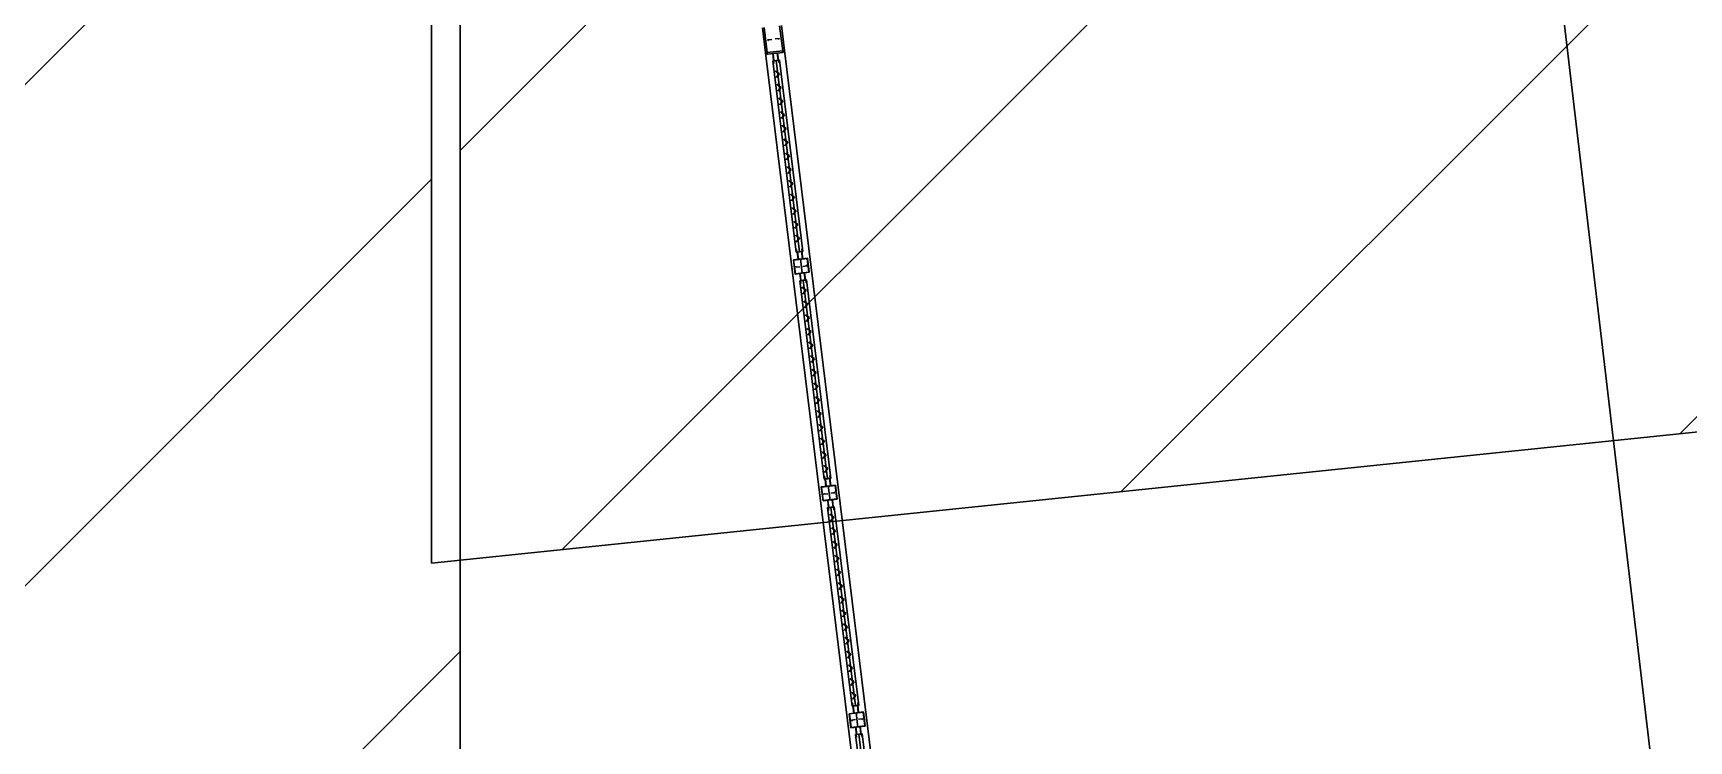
# Model space of a CAD drawing. Extents: x -15449 to 527173, y -170839 to 146543.
# Drawn here: x 15506.84 to 15512.69, y 7811.36 to 7813.86 of the extents above; entities that cross this region are included whole.
import ezdxf

# ---------------------------------------------------------------- set-up
doc = ezdxf.new("R2010")
doc.units = 0
doc.header["$LTSCALE"] = 8
doc.layers.get('0').update_dxf_attribs({"color": 1, "linetype": 'CONTINUOUS'})
doc.layers.add('A-RC WALL', color=7, linetype='CONTINUOUS')
doc.layers.add('G-IMPT', color=7, linetype='CONTINUOUS', lineweight=30)
doc.layers.add('Micron SGP Titleblock CAD template EDI$0$G-ANNO-TTLB', color=7, linetype='CONTINUOUS', lineweight=30)

# ---------------------------------------------------------------- blocks, each defined once
blk = doc.blocks.new('A$Cf1db08be')
at = {"layer": 'A-RC WALL'}
h = blk.add_hatch(dxfattribs=at)
h.set_pattern_fill('ANSI31', color=256, scale=10)
h.set_pattern_definition([(45, (-268.9758, -185.7096), (-0.8838835, 0.8838835), [])])
h.paths.add_polyline_path([(13.5413, 36.5676), (10.6679, 36.5676), (10.6679, 13.9926), (10.6679, 12.3123), (10.6679, 10.5563), (36.2759, 10.5563), (36.2759, 32.3437), (36.1751, 32.3332), (36.1751, 36.5676)])
h.paths.add_polyline_path([(28.2653, 26.7968), (28.2653, 21.6761), (17.6813, 21.6761), (17.6813, 26.7968)], flags=16)
h.paths.add_polyline_path([(55.6763, 34.3555), (55.253, 37.7571), (36.2759, 35.9722), (36.2759, 32.3437)])
h.paths.add_polyline_path([(43.5325, 35.245), (46.4891, 35.5899), (46.6197, 34.4705), (43.6631, 34.1256)], flags=16)
h.paths.add_polyline_path([(17.5602, 22.7185), (28.5991, 22.7185), (28.5991, 26.3965), (17.5602, 26.3965)], flags=24)
h.paths.add_polyline_path([(43.7995, 34.3511), (46.4085, 34.6555), (46.3276, 35.3486), (43.7186, 35.0443)], flags=8)
for points in [[(6.8727, 13.9926), (10.6679, 13.9926), (10.6679, 36.5676), (11.2224, 36.5676), (11.2224, 39.0933), (6.8688, 39.0933), (6.8651, 41.4122), (13.5413, 41.4122), (13.5413, 36.5676), (36.2759, 36.5676), (36.2759, 10.5563), (10.6679, 10.5563), (10.6679, 12.3123), (6.8402, 12.3123)], [(6.8727, 13.9926), (10.6679, 13.9926), (10.6679, 36.5676), (11.2224, 36.5676), (11.2224, 39.0933), (6.8688, 39.0933), (6.8651, 41.4122), (13.5413, 41.4122), (13.5413, 36.5676), (36.2759, 36.5676), (36.2759, 10.5563), (10.6679, 10.5563), (10.6679, 12.3123), (6.8402, 12.3123)], [(36.1751, 35.9627), (55.253, 37.7571), (55.6765, 34.3555), (36.1751, 32.3332)], [(36.1751, 35.9627), (55.253, 37.7571), (55.6765, 34.3555), (36.1751, 32.3332)]]:
    blk.add_lwpolyline(points, close=True)
at = {"layer": 'G-IMPT'}
for p, q in [((37.1949, 59.517), (40.6647, 30.0513)), ((37.3422, 34.2214), (37.353, 34.1333)), ((37.359, 34.1341), (37.3482, 34.2221)), ((37.3598, 34.1789), (37.3748, 34.1807)), ((37.3635, 34.1759), (37.3598, 34.1789)), ((37.4021, 34.1841), (37.3871, 34.1822)), ((37.3992, 34.1803), (37.4021, 34.1841)), ((37.4029, 34.2289), (37.4137, 34.1408)), ((37.4197, 34.1415), (37.4089, 34.2296)), ((37.359, 34.1341), (37.353, 34.1333)), ((37.353, 34.1333), (37.3598, 34.1281)), ((37.353, 34.1333), (37.7359, 31.0193)), ((37.4137, 34.1408), (37.359, 34.1341)), ((37.3598, 34.1281), (37.359, 34.1341)), ((37.3598, 34.1281), (37.4145, 34.1348)), ((37.3798, 34.1221), (37.3788, 34.1304)), ((37.3829, 34.1055), (37.3798, 34.1305)), ((37.3818, 34.1054), (37.3798, 34.1221)), ((37.3975, 34.1073), (37.3945, 34.1323)), ((37.3965, 34.1241), (37.3955, 34.1325)), ((37.3985, 34.1075), (37.3965, 34.1241)), ((37.4197, 34.1415), (37.4137, 34.1408)), ((37.4137, 34.1408), (37.4145, 34.1348)), ((37.4145, 34.1348), (37.4197, 34.1415)), ((37.4197, 34.1415), (37.8026, 31.0275)), ((37.3784, 34.105), (37.402, 34.1079)), ((37.4614, 33.4295), (37.3784, 34.105)), ((37.3814, 34.0952), (37.3803, 34.1043)), ((37.381, 34.1053), (37.3993, 34.1075)), ((37.3998, 34.1067), (37.3811, 34.1048)), ((37.3811, 34.1048), (37.3819, 34.0953)), ((37.3819, 34.0953), (37.3814, 34.0952)), ((37.3889, 34.07), (37.3887, 34.0698)), ((37.4021, 34.0596), (37.3889, 34.07)), ((37.3889, 34.0687), (37.3988, 34.0609)), ((37.4732, 33.431), (37.3902, 34.1064)), ((37.3993, 34.0576), (37.3915, 34.0477)), ((37.3918, 34.0464), (37.4021, 34.0596)), ((37.4009, 34.0976), (37.3998, 34.1067)), ((37.4003, 34.1068), (37.4014, 34.0976)), ((37.4014, 34.0976), (37.4009, 34.0976)), ((37.402, 34.1079), (37.485, 33.4324)), ((37.3916, 34.0465), (37.3918, 34.0464)), ((37.3948, 34.0216), (37.3947, 34.0215)), ((37.4081, 34.0113), (37.3948, 34.0216)), ((37.3948, 34.0203), (37.4048, 34.0126)), ((37.4052, 34.0092), (37.3974, 33.9993)), ((37.3977, 33.998), (37.4081, 34.0113)), ((37.3976, 33.9982), (37.3977, 33.998)), ((37.4008, 33.9733), (37.4006, 33.9731)), ((37.414, 33.9629), (37.4008, 33.9733)), ((37.4008, 33.972), (37.4107, 33.9642)), ((37.4111, 33.9609), (37.4034, 33.9509)), ((37.4035, 33.9498), (37.4037, 33.9497)), ((37.4037, 33.9497), (37.414, 33.9629)), ((37.4067, 33.9249), (37.4066, 33.9247)), ((37.42, 33.9145), (37.4067, 33.9249)), ((37.4067, 33.9236), (37.4167, 33.9158)), ((37.4171, 33.9125), (37.4093, 33.9026)), ((37.4095, 33.9014), (37.4096, 33.9013)), ((37.4096, 33.9013), (37.42, 33.9145)), ((37.4127, 33.8765), (37.4125, 33.8764)), ((37.4259, 33.8662), (37.4127, 33.8765)), ((37.4127, 33.8752), (37.4226, 33.8675)), ((37.423, 33.8642), (37.4153, 33.8542)), ((37.4154, 33.8531), (37.4156, 33.8529)), ((37.4156, 33.8529), (37.4259, 33.8662)), ((37.4186, 33.8282), (37.4185, 33.828)), ((37.4318, 33.8178), (37.4186, 33.8282)), ((37.4186, 33.8269), (37.4286, 33.8191)), ((37.429, 33.8158), (37.4212, 33.8058)), ((37.4213, 33.8047), (37.4215, 33.8046)), ((37.4215, 33.8046), (37.4318, 33.8178)), ((37.4245, 33.7798), (37.4244, 33.7796)), ((37.4378, 33.7695), (37.4245, 33.7798)), ((37.4246, 33.7785), (37.4345, 33.7707)), ((37.4349, 33.7674), (37.4272, 33.7575)), ((37.4274, 33.7562), (37.4378, 33.7695)), ((37.4273, 33.7563), (37.4274, 33.7562)), ((37.4305, 33.7314), (37.4304, 33.7313)), ((37.4437, 33.7211), (37.4305, 33.7314)), ((37.4305, 33.7301), (37.4405, 33.7224)), ((37.4409, 33.7191), (37.4331, 33.7091)), ((37.4332, 33.708), (37.4334, 33.7078)), ((37.4334, 33.7078), (37.4437, 33.7211)), ((37.4364, 33.6831), (37.4363, 33.6829)), ((37.4497, 33.6727), (37.4364, 33.6831)), ((37.4365, 33.6818), (37.4464, 33.674)), ((37.4468, 33.6707), (37.439, 33.6607)), ((37.4392, 33.6596), (37.4393, 33.6595)), ((37.4393, 33.6595), (37.4497, 33.6727)), ((37.4424, 33.6347), (37.4423, 33.6345)), ((37.4556, 33.6244), (37.4424, 33.6347)), ((37.4424, 33.6334), (37.4524, 33.6256)), ((37.4528, 33.6223), (37.445, 33.6124)), ((37.4451, 33.6112), (37.4453, 33.6111)), ((37.4453, 33.6111), (37.4556, 33.6244)), ((37.4483, 33.5863), (37.4482, 33.5862)), ((37.4616, 33.576), (37.4483, 33.5863)), ((37.4483, 33.585), (37.4583, 33.5773)), ((37.4587, 33.574), (37.4509, 33.564)), ((37.4511, 33.5629), (37.4512, 33.5627)), ((37.4512, 33.5627), (37.4616, 33.576)), ((37.4543, 33.538), (37.4542, 33.5378)), ((37.4675, 33.5276), (37.4543, 33.538)), ((37.4543, 33.5367), (37.4643, 33.5289)), ((37.4647, 33.5256), (37.4569, 33.5156)), ((37.457, 33.5145), (37.4572, 33.5144)), ((37.4572, 33.5144), (37.4675, 33.5276)), ((37.4602, 33.4896), (37.4601, 33.4894)), ((37.4735, 33.4793), (37.4602, 33.4896)), ((37.4602, 33.4883), (37.4702, 33.4805)), ((37.4706, 33.4772), (37.4628, 33.4673)), ((37.4631, 33.466), (37.4735, 33.4793)), ((37.485, 33.4324), (37.4614, 33.4295)), ((37.4625, 33.4398), (37.462, 33.4398)), ((37.462, 33.4398), (37.4631, 33.4306)), ((37.464, 33.4304), (37.4625, 33.4398)), ((37.463, 33.4661), (37.4631, 33.466)), ((37.4826, 33.433), (37.464, 33.4304)), ((37.4641, 33.4299), (37.4824, 33.4321)), ((37.4649, 33.43), (37.468, 33.4049)), ((37.4659, 33.4301), (37.469, 33.4051)), ((37.4806, 33.4319), (37.4836, 33.4069)), ((37.482, 33.4422), (37.4815, 33.4422)), ((37.4815, 33.4422), (37.4826, 33.433)), ((37.4816, 33.432), (37.4846, 33.407)), ((37.4831, 33.4331), (37.482, 33.4422)), ((37.5013, 33.409), (37.4513, 33.4029)), ((37.4513, 33.4029), (37.4574, 33.3529)), ((37.5004, 33.4079), (37.4524, 33.402)), ((37.4524, 33.402), (37.4583, 33.354)), ((37.4574, 33.3529), (37.5075, 33.359)), ((37.4583, 33.354), (37.5063, 33.3599)), ((37.4625, 33.3806), (37.4596, 33.3768)), ((37.4596, 33.3768), (37.4746, 33.3787)), ((37.4763, 33.406), (37.4825, 33.3559)), ((37.4996, 33.3817), (37.4846, 33.3799)), ((37.4929, 33.3318), (37.4898, 33.3568)), ((37.4898, 33.3568), (37.4929, 33.3318)), ((37.4939, 33.3319), (37.4908, 33.357)), ((37.4908, 33.357), (37.4939, 33.3319)), ((37.4959, 33.3847), (37.4996, 33.3817)), ((37.5063, 33.3599), (37.5004, 33.4079)), ((37.5075, 33.359), (37.5013, 33.409)), ((37.4737, 33.3295), (37.4973, 33.3324)), ((37.4737, 33.3295), (37.4973, 33.3324)), ((37.5599, 32.629), (37.4737, 33.3295)), ((37.5599, 32.629), (37.4737, 33.3295)), ((37.4772, 33.3299), (37.4741, 33.3549)), ((37.4741, 33.3549), (37.4772, 33.3299)), ((37.4782, 33.33), (37.4751, 33.355)), ((37.4751, 33.355), (37.4782, 33.33)), ((37.4768, 33.3197), (37.4756, 33.3288)), ((37.4768, 33.3197), (37.4756, 33.3288)), ((37.4764, 33.3298), (37.4947, 33.332)), ((37.4764, 33.3298), (37.4947, 33.332)), ((37.4951, 33.3312), (37.4765, 33.3293)), ((37.4951, 33.3312), (37.4765, 33.3293)), ((37.4765, 33.3293), (37.4773, 33.3197)), ((37.4765, 33.3293), (37.4773, 33.3197)), ((37.4773, 33.3197), (37.4768, 33.3197)), ((37.4773, 33.3197), (37.4768, 33.3197)), ((37.4828, 33.3062), (37.4827, 33.306)), ((37.496, 33.2958), (37.4828, 33.3062)), ((37.4828, 33.3049), (37.4928, 33.2971)), ((37.5716, 32.6305), (37.4855, 33.3309)), ((37.5716, 32.6305), (37.4855, 33.3309)), ((37.4962, 33.3221), (37.4951, 33.3312)), ((37.4962, 33.3221), (37.4951, 33.3312)), ((37.4956, 33.3313), (37.4968, 33.3221)), ((37.4956, 33.3313), (37.4968, 33.3221)), ((37.4968, 33.3221), (37.4962, 33.3221)), ((37.4968, 33.3221), (37.4962, 33.3221)), ((37.4973, 33.3324), (37.5834, 32.6319)), ((37.4973, 33.3324), (37.5834, 32.6319)), ((37.4932, 33.2938), (37.4854, 33.2838)), ((37.4855, 33.2827), (37.4857, 33.2826)), ((37.4857, 33.2826), (37.496, 33.2958)), ((37.4887, 33.2578), (37.4886, 33.2576)), ((37.4887, 33.2578), (37.4886, 33.2576)), ((37.502, 33.2474), (37.4887, 33.2578)), ((37.502, 33.2474), (37.4887, 33.2578)), ((37.4887, 33.2565), (37.4987, 33.2487)), ((37.4887, 33.2565), (37.4987, 33.2487)), ((37.4991, 33.2454), (37.4913, 33.2355)), ((37.4991, 33.2454), (37.4913, 33.2355)), ((37.4916, 33.2342), (37.502, 33.2474)), ((37.4916, 33.2342), (37.502, 33.2474)), ((37.4915, 33.2343), (37.4916, 33.2342)), ((37.4915, 33.2343), (37.4916, 33.2342)), ((37.4947, 33.2094), (37.4945, 33.2093)), ((37.4947, 33.2094), (37.4945, 33.2093)), ((37.5079, 33.1991), (37.4947, 33.2094)), ((37.5079, 33.1991), (37.4947, 33.2094)), ((37.4947, 33.2081), (37.5046, 33.2004)), ((37.4947, 33.2081), (37.5046, 33.2004)), ((37.5051, 33.1971), (37.4973, 33.1871)), ((37.5051, 33.1971), (37.4973, 33.1871)), ((37.4974, 33.186), (37.4976, 33.1858)), ((37.4974, 33.186), (37.4976, 33.1858)), ((37.4976, 33.1858), (37.5079, 33.1991)), ((37.4976, 33.1858), (37.5079, 33.1991)), ((37.5006, 33.1611), (37.5005, 33.1609)), ((37.5006, 33.1611), (37.5005, 33.1609)), ((37.5139, 33.1507), (37.5006, 33.1611)), ((37.5139, 33.1507), (37.5006, 33.1611)), ((37.5006, 33.1598), (37.5106, 33.152)), ((37.5006, 33.1598), (37.5106, 33.152)), ((37.511, 33.1487), (37.5032, 33.1387)), ((37.511, 33.1487), (37.5032, 33.1387)), ((37.5034, 33.1376), (37.5035, 33.1375)), ((37.5034, 33.1376), (37.5035, 33.1375)), ((37.5035, 33.1375), (37.5139, 33.1507)), ((37.5035, 33.1375), (37.5139, 33.1507)), ((37.5066, 33.1127), (37.5064, 33.1125)), ((37.5066, 33.1127), (37.5064, 33.1125)), ((37.5198, 33.1023), (37.5066, 33.1127)), ((37.5198, 33.1023), (37.5066, 33.1127)), ((37.5066, 33.1114), (37.5165, 33.1036)), ((37.5066, 33.1114), (37.5165, 33.1036)), ((37.5169, 33.1003), (37.5092, 33.0904)), ((37.5169, 33.1003), (37.5092, 33.0904)), ((37.5093, 33.0892), (37.5095, 33.0891)), ((37.5093, 33.0892), (37.5095, 33.0891)), ((37.5095, 33.0891), (37.5198, 33.1023)), ((37.5095, 33.0891), (37.5198, 33.1023)), ((37.5125, 33.0643), (37.5124, 33.0642)), ((37.5125, 33.0643), (37.5124, 33.0642)), ((37.5258, 33.054), (37.5125, 33.0643)), ((37.5258, 33.054), (37.5125, 33.0643)), ((37.5125, 33.063), (37.5225, 33.0553)), ((37.5125, 33.063), (37.5225, 33.0553)), ((37.5229, 33.052), (37.5151, 33.042)), ((37.5229, 33.052), (37.5151, 33.042)), ((37.5152, 33.0409), (37.5154, 33.0407)), ((37.5152, 33.0409), (37.5154, 33.0407)), ((37.5154, 33.0407), (37.5258, 33.054)), ((37.5154, 33.0407), (37.5258, 33.054)), ((37.5185, 33.016), (37.5183, 33.0158)), ((37.5185, 33.016), (37.5183, 33.0158)), ((37.5317, 33.0056), (37.5185, 33.016)), ((37.5317, 33.0056), (37.5185, 33.016)), ((37.5185, 33.0147), (37.5284, 33.0069)), ((37.5185, 33.0147), (37.5284, 33.0069)), ((37.5214, 32.9924), (37.5317, 33.0056)), ((37.5214, 32.9924), (37.5317, 33.0056)), ((37.5288, 33.0036), (37.5211, 32.9936)), ((37.5288, 33.0036), (37.5211, 32.9936)), ((37.5212, 32.9925), (37.5214, 32.9924)), ((37.5212, 32.9925), (37.5214, 32.9924)), ((37.5244, 32.9676), (37.5243, 32.9674)), ((37.5244, 32.9676), (37.5243, 32.9674)), ((37.5376, 32.9573), (37.5244, 32.9676)), ((37.5376, 32.9573), (37.5244, 32.9676)), ((37.5244, 32.9663), (37.5344, 32.9585)), ((37.5244, 32.9663), (37.5344, 32.9585)), ((37.5348, 32.9552), (37.527, 32.9453)), ((37.5348, 32.9552), (37.527, 32.9453)), ((37.5273, 32.944), (37.5376, 32.9573)), ((37.5273, 32.944), (37.5376, 32.9573)), ((37.5271, 32.9441), (37.5273, 32.944)), ((37.5271, 32.9441), (37.5273, 32.944)), ((37.5303, 32.9192), (37.5302, 32.9191)), ((37.5303, 32.9192), (37.5302, 32.9191)), ((37.5436, 32.9089), (37.5303, 32.9192)), ((37.5436, 32.9089), (37.5303, 32.9192)), ((37.5304, 32.9179), (37.5403, 32.9102)), ((37.5304, 32.9179), (37.5403, 32.9102)), ((37.5407, 32.9069), (37.5329, 32.8969)), ((37.5407, 32.9069), (37.5329, 32.8969)), ((37.5331, 32.8958), (37.5332, 32.8956)), ((37.5331, 32.8958), (37.5332, 32.8956)), ((37.5332, 32.8956), (37.5436, 32.9089)), ((37.5332, 32.8956), (37.5436, 32.9089)), ((37.5363, 32.8709), (37.5362, 32.8707)), ((37.5363, 32.8709), (37.5362, 32.8707)), ((37.5495, 32.8605), (37.5363, 32.8709)), ((37.5495, 32.8605), (37.5363, 32.8709)), ((37.5363, 32.8696), (37.5463, 32.8618)), ((37.5363, 32.8696), (37.5463, 32.8618)), ((37.5467, 32.8585), (37.5389, 32.8485)), ((37.5467, 32.8585), (37.5389, 32.8485)), ((37.539, 32.8474), (37.5392, 32.8473)), ((37.539, 32.8474), (37.5392, 32.8473)), ((37.5392, 32.8473), (37.5495, 32.8605)), ((37.5392, 32.8473), (37.5495, 32.8605)), ((37.5422, 32.8225), (37.5421, 32.8223)), ((37.5422, 32.8225), (37.5421, 32.8223)), ((37.5555, 32.8122), (37.5422, 32.8225)), ((37.5555, 32.8122), (37.5422, 32.8225)), ((37.5423, 32.8212), (37.5522, 32.8134)), ((37.5423, 32.8212), (37.5522, 32.8134)), ((37.5526, 32.8101), (37.5448, 32.8002)), ((37.5526, 32.8101), (37.5448, 32.8002)), ((37.545, 32.799), (37.5451, 32.7989)), ((37.545, 32.799), (37.5451, 32.7989)), ((37.5451, 32.7989), (37.5555, 32.8122)), ((37.5451, 32.7989), (37.5555, 32.8122)), ((37.5482, 32.7741), (37.5481, 32.774)), ((37.5482, 32.7741), (37.5481, 32.774)), ((37.5614, 32.7638), (37.5482, 32.7741)), ((37.5614, 32.7638), (37.5482, 32.7741)), ((37.5482, 32.7728), (37.5582, 32.7651)), ((37.5482, 32.7728), (37.5582, 32.7651)), ((37.5586, 32.7618), (37.5508, 32.7518)), ((37.5586, 32.7618), (37.5508, 32.7518)), ((37.5509, 32.7507), (37.5511, 32.7506)), ((37.5509, 32.7507), (37.5511, 32.7506)), ((37.5511, 32.7506), (37.5614, 32.7638)), ((37.5511, 32.7506), (37.5614, 32.7638)), ((37.5541, 32.7258), (37.554, 32.7256)), ((37.5541, 32.7258), (37.554, 32.7256)), ((37.5674, 32.7154), (37.5541, 32.7258)), ((37.5674, 32.7154), (37.5541, 32.7258)), ((37.5541, 32.7245), (37.5641, 32.7167)), ((37.5541, 32.7245), (37.5641, 32.7167)), ((37.5645, 32.7134), (37.5567, 32.7034)), ((37.5645, 32.7134), (37.5567, 32.7034)), ((37.557, 32.7022), (37.5674, 32.7154)), ((37.557, 32.7022), (37.5674, 32.7154)), ((37.5569, 32.7023), (37.557, 32.7022)), ((37.5569, 32.7023), (37.557, 32.7022)), ((37.5601, 32.6774), (37.56, 32.6772)), ((37.5601, 32.6774), (37.56, 32.6772)), ((37.5733, 32.6671), (37.5601, 32.6774)), ((37.5733, 32.6671), (37.5601, 32.6774)), ((37.5601, 32.6761), (37.5701, 32.6683)), ((37.5601, 32.6761), (37.5701, 32.6683)), ((37.5705, 32.665), (37.5627, 32.6551)), ((37.5705, 32.665), (37.5627, 32.6551)), ((37.563, 32.6538), (37.5733, 32.6671)), ((37.563, 32.6538), (37.5733, 32.6671)), ((37.5997, 32.6085), (37.5497, 32.6024)), ((37.5497, 32.6024), (37.5559, 32.5523)), ((37.5989, 32.6074), (37.5508, 32.6015)), ((37.5508, 32.6015), (37.5567, 32.5535)), ((37.5834, 32.6319), (37.5599, 32.629)), ((37.5834, 32.6319), (37.5599, 32.629)), ((37.5609, 32.6393), (37.5604, 32.6392)), ((37.5609, 32.6393), (37.5604, 32.6392)), ((37.5604, 32.6392), (37.5615, 32.6301)), ((37.5604, 32.6392), (37.5615, 32.6301)), ((37.5624, 32.6299), (37.5609, 32.6393)), ((37.5624, 32.6299), (37.5609, 32.6393)), ((37.581, 32.6325), (37.5624, 32.6299)), ((37.581, 32.6325), (37.5624, 32.6299)), ((37.5625, 32.6293), (37.5808, 32.6316)), ((37.5625, 32.6293), (37.5808, 32.6316)), ((37.5628, 32.6539), (37.563, 32.6538)), ((37.5628, 32.6539), (37.563, 32.6538)), ((37.5633, 32.6294), (37.5664, 32.6044)), ((37.5664, 32.6044), (37.5633, 32.6294)), ((37.5643, 32.6296), (37.5674, 32.6045)), ((37.5674, 32.6045), (37.5643, 32.6296)), ((37.5747, 32.6054), (37.5809, 32.5554)), ((37.579, 32.6314), (37.5821, 32.6063)), ((37.5821, 32.6063), (37.579, 32.6314)), ((37.5804, 32.6417), (37.5799, 32.6416)), ((37.5804, 32.6417), (37.5799, 32.6416)), ((37.5799, 32.6416), (37.581, 32.6325)), ((37.5799, 32.6416), (37.581, 32.6325)), ((37.58, 32.6315), (37.5831, 32.6065)), ((37.5831, 32.6065), (37.58, 32.6315)), ((37.5815, 32.6326), (37.5804, 32.6417)), ((37.5815, 32.6326), (37.5804, 32.6417)), ((37.6048, 32.5594), (37.5989, 32.6074)), ((37.6059, 32.5585), (37.5997, 32.6085)), ((37.5559, 32.5523), (37.6059, 32.5585)), ((37.5567, 32.5535), (37.6048, 32.5594)), ((37.5609, 32.58), (37.558, 32.5763)), ((37.558, 32.5763), (37.573, 32.5781)), ((37.5756, 32.5294), (37.5725, 32.5544)), ((37.5725, 32.5544), (37.5756, 32.5294)), ((37.5766, 32.5295), (37.5735, 32.5545)), ((37.5735, 32.5545), (37.5766, 32.5295)), ((37.598, 32.5812), (37.583, 32.5794)), ((37.5913, 32.5313), (37.5882, 32.5563)), ((37.5882, 32.5563), (37.5913, 32.5313)), ((37.5923, 32.5314), (37.5892, 32.5564)), ((37.5892, 32.5564), (37.5923, 32.5314)), ((37.5943, 32.5841), (37.598, 32.5812)), ((37.5957, 32.5318), (37.5722, 32.5289)), ((37.5957, 32.5318), (37.5722, 32.5289)), ((37.5722, 32.5289), (37.6583, 31.8285)), ((37.5722, 32.5289), (37.6583, 31.8285)), ((37.5752, 32.5192), (37.574, 32.5283)), ((37.5752, 32.5192), (37.574, 32.5283)), ((37.5748, 32.5293), (37.5931, 32.5315)), ((37.5748, 32.5293), (37.5931, 32.5315)), ((37.5935, 32.5307), (37.5749, 32.5287)), ((37.5935, 32.5307), (37.5749, 32.5287)), ((37.5749, 32.5287), (37.5757, 32.5192)), ((37.5749, 32.5287), (37.5757, 32.5192)), ((37.5757, 32.5192), (37.5752, 32.5192)), ((37.5757, 32.5192), (37.5752, 32.5192)), ((37.5811, 32.5055), (37.5812, 32.5056)), ((37.5811, 32.5055), (37.5812, 32.5056)), ((37.5812, 32.5056), (37.5944, 32.4953)), ((37.5812, 32.5056), (37.5944, 32.4953)), ((37.5912, 32.4966), (37.5812, 32.5043)), ((37.5912, 32.4966), (37.5812, 32.5043)), ((37.5838, 32.4833), (37.5916, 32.4933)), ((37.5838, 32.4833), (37.5916, 32.4933)), ((37.5839, 32.5304), (37.6701, 31.8299)), ((37.5839, 32.5304), (37.6701, 31.8299)), ((37.5841, 32.482), (37.5839, 32.4822)), ((37.5841, 32.482), (37.5839, 32.4822)), ((37.5944, 32.4953), (37.5841, 32.482)), ((37.5944, 32.4953), (37.5841, 32.482)), ((37.5946, 32.5216), (37.5935, 32.5307)), ((37.5946, 32.5216), (37.5935, 32.5307)), ((37.5941, 32.5308), (37.5952, 32.5216)), ((37.5941, 32.5308), (37.5952, 32.5216)), ((37.5952, 32.5216), (37.5946, 32.5216)), ((37.5952, 32.5216), (37.5946, 32.5216)), ((37.6819, 31.8314), (37.5957, 32.5318)), ((37.6819, 31.8314), (37.5957, 32.5318)), ((37.587, 32.4571), (37.5871, 32.4573)), ((37.587, 32.4571), (37.5871, 32.4573)), ((37.5871, 32.4573), (37.6004, 32.4469)), ((37.5871, 32.4573), (37.6004, 32.4469)), ((37.5971, 32.4482), (37.5872, 32.456)), ((37.5971, 32.4482), (37.5872, 32.456)), ((37.5897, 32.4349), (37.5975, 32.4449)), ((37.5897, 32.4349), (37.5975, 32.4449)), ((37.59, 32.4337), (37.5899, 32.4338)), ((37.59, 32.4337), (37.5899, 32.4338)), ((37.6004, 32.4469), (37.59, 32.4337)), ((37.6004, 32.4469), (37.59, 32.4337)), ((37.593, 32.4087), (37.5931, 32.4089)), ((37.593, 32.4087), (37.5931, 32.4089)), ((37.5931, 32.4089), (37.6063, 32.3986)), ((37.5931, 32.4089), (37.6063, 32.3986)), ((37.6031, 32.3998), (37.5931, 32.4076)), ((37.6031, 32.3998), (37.5931, 32.4076)), ((37.5957, 32.3866), (37.6035, 32.3965)), ((37.5957, 32.3866), (37.6035, 32.3965)), ((37.596, 32.3853), (37.5958, 32.3854)), ((37.596, 32.3853), (37.5958, 32.3854)), ((37.6063, 32.3986), (37.596, 32.3853)), ((37.6063, 32.3986), (37.596, 32.3853)), ((37.5989, 32.3604), (37.599, 32.3605)), ((37.5989, 32.3604), (37.599, 32.3605)), ((37.599, 32.3605), (37.6123, 32.3502)), ((37.599, 32.3605), (37.6123, 32.3502)), ((37.609, 32.3515), (37.599, 32.3592)), ((37.609, 32.3515), (37.599, 32.3592)), ((37.6016, 32.3382), (37.6094, 32.3482)), ((37.6016, 32.3382), (37.6094, 32.3482)), ((37.6019, 32.3369), (37.6018, 32.3371)), ((37.6019, 32.3369), (37.6018, 32.3371)), ((37.6123, 32.3502), (37.6019, 32.3369)), ((37.6123, 32.3502), (37.6019, 32.3369)), ((37.6049, 32.312), (37.605, 32.3122)), ((37.6049, 32.312), (37.605, 32.3122)), ((37.605, 32.3122), (37.6182, 32.3018)), ((37.605, 32.3122), (37.6182, 32.3018)), ((37.615, 32.3031), (37.605, 32.3109)), ((37.615, 32.3031), (37.605, 32.3109)), ((37.6076, 32.2898), (37.6154, 32.2998)), ((37.6076, 32.2898), (37.6154, 32.2998)), ((37.6079, 32.2886), (37.6077, 32.2887)), ((37.6079, 32.2886), (37.6077, 32.2887)), ((37.6182, 32.3018), (37.6079, 32.2886)), ((37.6182, 32.3018), (37.6079, 32.2886)), ((37.6108, 32.2636), (37.6109, 32.2638)), ((37.6108, 32.2636), (37.6109, 32.2638)), ((37.6109, 32.2638), (37.6242, 32.2535)), ((37.6109, 32.2638), (37.6242, 32.2535)), ((37.6209, 32.2547), (37.6109, 32.2625)), ((37.6209, 32.2547), (37.6109, 32.2625)), ((37.6135, 32.2415), (37.6213, 32.2514)), ((37.6135, 32.2415), (37.6213, 32.2514)), ((37.6242, 32.2535), (37.6138, 32.2402)), ((37.6242, 32.2535), (37.6138, 32.2402)), ((37.6138, 32.2402), (37.6137, 32.2403)), ((37.6138, 32.2402), (37.6137, 32.2403)), ((37.6167, 32.2153), (37.6169, 32.2154)), ((37.6167, 32.2153), (37.6169, 32.2154)), ((37.6169, 32.2154), (37.6301, 32.2051)), ((37.6169, 32.2154), (37.6301, 32.2051)), ((37.6268, 32.2064), (37.6169, 32.2141)), ((37.6268, 32.2064), (37.6169, 32.2141)), ((37.6195, 32.1931), (37.6273, 32.2031)), ((37.6195, 32.1931), (37.6273, 32.2031)), ((37.6198, 32.1919), (37.6196, 32.192)), ((37.6198, 32.1919), (37.6196, 32.192)), ((37.6301, 32.2051), (37.6198, 32.1919)), ((37.6301, 32.2051), (37.6198, 32.1919)), ((37.6227, 32.1669), (37.6228, 32.1671)), ((37.6227, 32.1669), (37.6228, 32.1671)), ((37.6228, 32.1671), (37.6361, 32.1567)), ((37.6228, 32.1671), (37.6361, 32.1567)), ((37.6328, 32.158), (37.6228, 32.1658)), ((37.6328, 32.158), (37.6228, 32.1658)), ((37.6254, 32.1447), (37.6332, 32.1547)), ((37.6254, 32.1447), (37.6332, 32.1547)), ((37.6257, 32.1435), (37.6256, 32.1436)), ((37.6257, 32.1435), (37.6256, 32.1436)), ((37.6361, 32.1567), (37.6257, 32.1435)), ((37.6361, 32.1567), (37.6257, 32.1435)), ((37.6286, 32.1185), (37.6288, 32.1187)), ((37.6286, 32.1185), (37.6288, 32.1187)), ((37.6288, 32.1187), (37.642, 32.1084)), ((37.6288, 32.1187), (37.642, 32.1084)), ((37.6387, 32.1096), (37.6288, 32.1174)), ((37.6387, 32.1096), (37.6288, 32.1174)), ((37.6314, 32.0964), (37.6391, 32.1063)), ((37.6314, 32.0964), (37.6391, 32.1063)), ((37.6317, 32.0951), (37.6315, 32.0952)), ((37.6317, 32.0951), (37.6315, 32.0952)), ((37.642, 32.1084), (37.6317, 32.0951)), ((37.642, 32.1084), (37.6317, 32.0951)), ((37.6346, 32.0702), (37.6347, 32.0703)), ((37.6346, 32.0702), (37.6347, 32.0703)), ((37.6347, 32.0703), (37.648, 32.06)), ((37.6347, 32.0703), (37.648, 32.06)), ((37.6447, 32.0613), (37.6347, 32.0691)), ((37.6447, 32.0613), (37.6347, 32.0691)), ((37.6373, 32.048), (37.6451, 32.058)), ((37.6373, 32.048), (37.6451, 32.058)), ((37.6376, 32.0468), (37.6374, 32.0469)), ((37.6376, 32.0468), (37.6374, 32.0469)), ((37.648, 32.06), (37.6376, 32.0468)), ((37.648, 32.06), (37.6376, 32.0468)), ((37.6405, 32.0218), (37.6407, 32.022)), ((37.6405, 32.0218), (37.6407, 32.022)), ((37.6407, 32.022), (37.6539, 32.0116)), ((37.6407, 32.022), (37.6539, 32.0116)), ((37.6506, 32.0129), (37.6407, 32.0207)), ((37.6506, 32.0129), (37.6407, 32.0207)), ((37.6433, 31.9996), (37.651, 32.0096)), ((37.6433, 31.9996), (37.651, 32.0096)), ((37.6436, 31.9984), (37.6434, 31.9985)), ((37.6436, 31.9984), (37.6434, 31.9985)), ((37.6539, 32.0116), (37.6436, 31.9984)), ((37.6539, 32.0116), (37.6436, 31.9984)), ((37.6465, 31.9735), (37.6466, 31.9736)), ((37.6465, 31.9735), (37.6466, 31.9736)), ((37.6466, 31.9736), (37.6598, 31.9633)), ((37.6466, 31.9736), (37.6598, 31.9633)), ((37.6566, 31.9645), (37.6466, 31.9723)), ((37.6566, 31.9645), (37.6466, 31.9723)), ((37.6492, 31.9513), (37.657, 31.9612)), ((37.6492, 31.9513), (37.657, 31.9612)), ((37.6598, 31.9633), (37.6495, 31.95)), ((37.6598, 31.9633), (37.6495, 31.95)), ((37.6495, 31.95), (37.6493, 31.9502)), ((37.6495, 31.95), (37.6493, 31.9502)), ((37.6524, 31.9251), (37.6525, 31.9252)), ((37.6524, 31.9251), (37.6525, 31.9252)), ((37.6525, 31.9252), (37.6658, 31.9149)), ((37.6525, 31.9252), (37.6658, 31.9149)), ((37.6625, 31.9162), (37.6526, 31.924)), ((37.6625, 31.9162), (37.6526, 31.924)), ((37.6551, 31.9029), (37.6629, 31.9129)), ((37.6551, 31.9029), (37.6629, 31.9129)), ((37.6554, 31.9017), (37.6553, 31.9018)), ((37.6554, 31.9017), (37.6553, 31.9018)), ((37.6658, 31.9149), (37.6554, 31.9017)), ((37.6658, 31.9149), (37.6554, 31.9017)), ((37.6584, 31.8767), (37.6585, 31.8769)), ((37.6585, 31.8769), (37.6717, 31.8665)), ((37.6685, 31.8678), (37.6585, 31.8756)), ((37.6594, 31.8388), (37.6588, 31.8387)), ((37.6594, 31.8388), (37.6588, 31.8387)), ((37.6588, 31.8387), (37.6599, 31.8296)), ((37.6588, 31.8387), (37.6599, 31.8296)), ((37.6609, 31.8293), (37.6594, 31.8388)), ((37.6609, 31.8293), (37.6594, 31.8388)), ((37.6611, 31.8546), (37.6689, 31.8645)), ((37.6614, 31.8533), (37.6612, 31.8534)), ((37.6717, 31.8665), (37.6614, 31.8533)), ((37.6788, 31.8412), (37.6783, 31.8411)), ((37.6788, 31.8412), (37.6783, 31.8411)), ((37.6783, 31.8411), (37.6794, 31.832)), ((37.6783, 31.8411), (37.6794, 31.832)), ((37.68, 31.832), (37.6788, 31.8412)), ((37.68, 31.832), (37.6788, 31.8412)), ((37.6481, 31.8018), (37.6982, 31.808)), ((37.6543, 31.7518), (37.6481, 31.8018)), ((37.6492, 31.801), (37.6973, 31.8069)), ((37.6551, 31.7529), (37.6492, 31.801)), ((37.656, 31.7791), (37.671, 31.781)), ((37.6597, 31.7762), (37.656, 31.7791)), ((37.6583, 31.8285), (37.6819, 31.8314)), ((37.6583, 31.8285), (37.6819, 31.8314)), ((37.6794, 31.832), (37.6609, 31.8293)), ((37.6794, 31.832), (37.6609, 31.8293)), ((37.6609, 31.8288), (37.6792, 31.8311)), ((37.6609, 31.8288), (37.6792, 31.8311)), ((37.6617, 31.8289), (37.6648, 31.8039)), ((37.6648, 31.8039), (37.6617, 31.8289)), ((37.6627, 31.829), (37.6658, 31.804)), ((37.6658, 31.804), (37.6627, 31.829)), ((37.6793, 31.7549), (37.6731, 31.8049)), ((37.6774, 31.8308), (37.6805, 31.8058)), ((37.6805, 31.8058), (37.6774, 31.8308)), ((37.6784, 31.831), (37.6815, 31.8059)), ((37.6815, 31.8059), (37.6784, 31.831)), ((37.696, 31.784), (37.681, 31.7822)), ((37.6931, 31.7803), (37.696, 31.784)), ((37.6973, 31.8069), (37.7032, 31.7588)), ((37.6982, 31.808), (37.7043, 31.758)), ((37.7043, 31.758), (37.6543, 31.7518)), ((37.7032, 31.7588), (37.6551, 31.7529)), ((37.6942, 31.7313), (37.6706, 31.7284)), ((37.6706, 31.7284), (37.7536, 31.053)), ((37.674, 31.7288), (37.6709, 31.7539)), ((37.675, 31.729), (37.6719, 31.754)), ((37.6736, 31.7186), (37.6725, 31.7278)), ((37.6732, 31.7287), (37.6915, 31.731)), ((37.6919, 31.7302), (37.6733, 31.7282)), ((37.6733, 31.7282), (37.6741, 31.7187)), ((37.6824, 31.7299), (37.7654, 31.0544)), ((37.6897, 31.7308), (37.6866, 31.7558)), ((37.6907, 31.7309), (37.6876, 31.7559)), ((37.6931, 31.721), (37.6919, 31.7302)), ((37.6925, 31.7302), (37.6936, 31.7211)), ((37.6936, 31.7211), (37.6931, 31.721)), ((37.7772, 31.0559), (37.6942, 31.7313)), ((37.6741, 31.7187), (37.6736, 31.7186))]:
    blk.add_line(p, q, dxfattribs=at)
for centre, radius, start, end in [((37.3812, 34.1044), 0.000874, 97.00874, 187.00874), ((37.3812, 34.1044), 0.000336, 97.00874, 187.00874), ((37.3894, 34.0693), 0.000807, 142.00874, 232.00874), ((37.3974, 34.0591), 0.00235, 322.00874, 52.00874), ((37.3994, 34.1067), 0.000874, 7.00874, 97.00874), ((37.3994, 34.1067), 0.000336, 7.00874, 97.00874), ((37.3921, 34.0472), 0.000807, 142.00874, 232.00874), ((37.3953, 34.021), 0.000807, 142.00874, 232.00874), ((37.3981, 33.9988), 0.000807, 142.00874, 232.00874), ((37.4033, 34.0107), 0.00235, 322.00874, 52.00874), ((37.4013, 33.9726), 0.000807, 142.00874, 232.00874), ((37.404, 33.9504), 0.000807, 142.00874, 232.00874), ((37.4093, 33.9623), 0.00235, 322.00874, 52.00874), ((37.4072, 33.9242), 0.000807, 142.00874, 232.00874), ((37.4099, 33.9021), 0.000807, 142.00874, 232.00874), ((37.4152, 33.914), 0.00235, 322.00874, 52.00874), ((37.4132, 33.8759), 0.000807, 142.00874, 232.00874), ((37.4159, 33.8537), 0.000807, 142.00874, 232.00874), ((37.4191, 33.8275), 0.000807, 142.00874, 232.00874), ((37.4212, 33.8656), 0.00235, 322.00874, 52.00874), ((37.4218, 33.8053), 0.000807, 142.00874, 232.00874), ((37.4251, 33.7791), 0.000807, 142.00874, 232.00874), ((37.4271, 33.8172), 0.00235, 322.00874, 52.00874), ((37.4331, 33.7689), 0.00235, 322.00874, 52.00874), ((37.4278, 33.757), 0.000807, 142.00874, 232.00874), ((37.431, 33.7308), 0.000807, 142.00874, 232.00874), ((37.4337, 33.7086), 0.000807, 142.00874, 232.00874), ((37.439, 33.7205), 0.00235, 322.00874, 52.00874), ((37.437, 33.6824), 0.000807, 142.00874, 232.00874), ((37.4397, 33.6602), 0.000807, 142.00874, 232.00874), ((37.445, 33.6721), 0.00235, 322.00874, 52.00874), ((37.4429, 33.634), 0.000807, 142.00874, 232.00874), ((37.4456, 33.6119), 0.000807, 142.00874, 232.00874), ((37.4509, 33.6238), 0.00235, 322.00874, 52.00874), ((37.4488, 33.5857), 0.000807, 142.00874, 232.00874), ((37.4516, 33.5635), 0.000807, 142.00874, 232.00874), ((37.4548, 33.5373), 0.000807, 142.00874, 232.00874), ((37.4569, 33.5754), 0.00235, 322.00874, 52.00874), ((37.4575, 33.5151), 0.000807, 142.00874, 232.00874), ((37.4607, 33.489), 0.000807, 142.00874, 232.00874), ((37.4628, 33.527), 0.00235, 322.00874, 52.00874), ((37.4688, 33.4787), 0.00235, 322.00874, 52.00874), ((37.4635, 33.4668), 0.000807, 142.00874, 232.00874), ((37.464, 33.4307), 0.000874, 187.00874, 277.00874), ((37.464, 33.4307), 0.000336, 187.00874, 277.00874), ((37.4823, 33.433), 0.000336, 277.00874, 7.00874), ((37.4823, 33.433), 0.000874, 277.00874, 7.00874), ((37.4765, 33.3289), 0.000874, 97.00874, 187.00874), ((37.4765, 33.3289), 0.000874, 97.00874, 187.00874), ((37.4765, 33.3289), 0.000336, 97.00874, 187.00874), ((37.4765, 33.3289), 0.000336, 97.00874, 187.00874), ((37.4833, 33.3055), 0.000807, 142.00874, 232.00874), ((37.4948, 33.3312), 0.000874, 7.00874, 97.00874), ((37.4948, 33.3312), 0.000874, 7.00874, 97.00874), ((37.4948, 33.3312), 0.000336, 7.00874, 97.00874), ((37.4948, 33.3312), 0.000336, 7.00874, 97.00874), ((37.486, 33.2833), 0.000807, 142.00874, 232.00874), ((37.4892, 33.2571), 0.000807, 142.00874, 232.00874), ((37.4892, 33.2571), 0.000807, 142.00874, 232.00874), ((37.4913, 33.2952), 0.00235, 322.00874, 52.00874), ((37.4973, 33.2469), 0.00235, 322.00874, 52.00874), ((37.4973, 33.2469), 0.00235, 322.00874, 52.00874), ((37.492, 33.235), 0.000807, 142.00874, 232.00874), ((37.492, 33.235), 0.000807, 142.00874, 232.00874), ((37.4952, 33.2088), 0.000807, 142.00874, 232.00874), ((37.4952, 33.2088), 0.000807, 142.00874, 232.00874), ((37.4979, 33.1866), 0.000807, 142.00874, 232.00874), ((37.4979, 33.1866), 0.000807, 142.00874, 232.00874), ((37.5032, 33.1985), 0.00235, 322.00874, 52.00874), ((37.5032, 33.1985), 0.00235, 322.00874, 52.00874), ((37.5011, 33.1604), 0.000807, 142.00874, 232.00874), ((37.5011, 33.1604), 0.000807, 142.00874, 232.00874), ((37.5039, 33.1382), 0.000807, 142.00874, 232.00874), ((37.5039, 33.1382), 0.000807, 142.00874, 232.00874), ((37.5091, 33.1501), 0.00235, 322.00874, 52.00874), ((37.5091, 33.1501), 0.00235, 322.00874, 52.00874), ((37.5071, 33.112), 0.000807, 142.00874, 232.00874), ((37.5071, 33.112), 0.000807, 142.00874, 232.00874), ((37.5098, 33.0899), 0.000807, 142.00874, 232.00874), ((37.5098, 33.0899), 0.000807, 142.00874, 232.00874), ((37.513, 33.0637), 0.000807, 142.00874, 232.00874), ((37.513, 33.0637), 0.000807, 142.00874, 232.00874), ((37.5151, 33.1018), 0.00235, 322.00874, 52.00874), ((37.5151, 33.1018), 0.00235, 322.00874, 52.00874), ((37.5157, 33.0415), 0.000807, 142.00874, 232.00874), ((37.5157, 33.0415), 0.000807, 142.00874, 232.00874), ((37.519, 33.0153), 0.000807, 142.00874, 232.00874), ((37.519, 33.0153), 0.000807, 142.00874, 232.00874), ((37.521, 33.0534), 0.00235, 322.00874, 52.00874), ((37.521, 33.0534), 0.00235, 322.00874, 52.00874), ((37.527, 33.005), 0.00235, 322.00874, 52.00874), ((37.527, 33.005), 0.00235, 322.00874, 52.00874), ((37.5217, 32.9931), 0.000807, 142.00874, 232.00874), ((37.5217, 32.9931), 0.000807, 142.00874, 232.00874), ((37.5249, 32.9669), 0.000807, 142.00874, 232.00874), ((37.5249, 32.9669), 0.000807, 142.00874, 232.00874), ((37.5329, 32.9567), 0.00235, 322.00874, 52.00874), ((37.5329, 32.9567), 0.00235, 322.00874, 52.00874), ((37.5276, 32.9448), 0.000807, 142.00874, 232.00874), ((37.5276, 32.9448), 0.000807, 142.00874, 232.00874), ((37.5309, 32.9186), 0.000807, 142.00874, 232.00874), ((37.5309, 32.9186), 0.000807, 142.00874, 232.00874), ((37.5336, 32.8964), 0.000807, 142.00874, 232.00874), ((37.5336, 32.8964), 0.000807, 142.00874, 232.00874), ((37.5389, 32.9083), 0.00235, 322.00874, 52.00874), ((37.5389, 32.9083), 0.00235, 322.00874, 52.00874), ((37.5368, 32.8702), 0.000807, 142.00874, 232.00874), ((37.5368, 32.8702), 0.000807, 142.00874, 232.00874), ((37.5395, 32.848), 0.000807, 142.00874, 232.00874), ((37.5395, 32.848), 0.000807, 142.00874, 232.00874), ((37.5448, 32.8599), 0.00235, 322.00874, 52.00874), ((37.5448, 32.8599), 0.00235, 322.00874, 52.00874), ((37.5428, 32.8218), 0.000807, 142.00874, 232.00874), ((37.5428, 32.8218), 0.000807, 142.00874, 232.00874), ((37.5455, 32.7997), 0.000807, 142.00874, 232.00874), ((37.5455, 32.7997), 0.000807, 142.00874, 232.00874), ((37.5487, 32.7735), 0.000807, 142.00874, 232.00874), ((37.5487, 32.7735), 0.000807, 142.00874, 232.00874), ((37.5508, 32.8116), 0.00235, 322.00874, 52.00874), ((37.5508, 32.8116), 0.00235, 322.00874, 52.00874), ((37.5514, 32.7513), 0.000807, 142.00874, 232.00874), ((37.5514, 32.7513), 0.000807, 142.00874, 232.00874), ((37.5546, 32.7251), 0.000807, 142.00874, 232.00874), ((37.5546, 32.7251), 0.000807, 142.00874, 232.00874), ((37.5567, 32.7632), 0.00235, 322.00874, 52.00874), ((37.5567, 32.7632), 0.00235, 322.00874, 52.00874), ((37.5627, 32.7148), 0.00235, 322.00874, 52.00874), ((37.5627, 32.7148), 0.00235, 322.00874, 52.00874), ((37.5574, 32.7029), 0.000807, 142.00874, 232.00874), ((37.5574, 32.7029), 0.000807, 142.00874, 232.00874), ((37.5606, 32.6768), 0.000807, 142.00874, 232.00874), ((37.5606, 32.6768), 0.000807, 142.00874, 232.00874), ((37.5633, 32.6546), 0.000807, 142.00874, 232.00874), ((37.5633, 32.6546), 0.000807, 142.00874, 232.00874), ((37.5686, 32.6665), 0.00235, 322.00874, 52.00874), ((37.5686, 32.6665), 0.00235, 322.00874, 52.00874), ((37.5624, 32.6302), 0.000874, 187.00874, 277.00874), ((37.5624, 32.6302), 0.000874, 187.00874, 277.00874), ((37.5624, 32.6302), 0.000336, 187.00874, 277.00874), ((37.5624, 32.6302), 0.000336, 187.00874, 277.00874), ((37.5807, 32.6325), 0.000336, 277.00874, 7.00874), ((37.5807, 32.6325), 0.000336, 277.00874, 7.00874), ((37.5807, 32.6325), 0.000874, 277.00874, 7.00874), ((37.5807, 32.6325), 0.000874, 277.00874, 7.00874), ((37.5749, 32.5284), 0.000874, 97.00874, 187.00874), ((37.5749, 32.5284), 0.000874, 97.00874, 187.00874), ((37.5749, 32.5284), 0.000336, 97.00874, 187.00874), ((37.5749, 32.5284), 0.000336, 97.00874, 187.00874), ((37.5817, 32.505), 0.000807, 142.00874, 232.00874), ((37.5817, 32.505), 0.000807, 142.00874, 232.00874), ((37.5844, 32.4828), 0.000807, 142.00874, 232.00874), ((37.5844, 32.4828), 0.000807, 142.00874, 232.00874), ((37.5897, 32.4947), 0.00235, 322.00874, 52.00874), ((37.5897, 32.4947), 0.00235, 322.00874, 52.00874), ((37.5932, 32.5307), 0.000874, 7.00874, 97.00874), ((37.5932, 32.5307), 0.000874, 7.00874, 97.00874), ((37.5932, 32.5307), 0.000336, 7.00874, 97.00874), ((37.5932, 32.5307), 0.000336, 7.00874, 97.00874), ((37.5877, 32.4566), 0.000807, 142.00874, 232.00874), ((37.5877, 32.4566), 0.000807, 142.00874, 232.00874), ((37.5904, 32.4344), 0.000807, 142.00874, 232.00874), ((37.5904, 32.4344), 0.000807, 142.00874, 232.00874), ((37.5957, 32.4463), 0.00235, 322.00874, 52.00874), ((37.5957, 32.4463), 0.00235, 322.00874, 52.00874), ((37.5936, 32.4082), 0.000807, 142.00874, 232.00874), ((37.5936, 32.4082), 0.000807, 142.00874, 232.00874), ((37.5963, 32.3861), 0.000807, 142.00874, 232.00874), ((37.5963, 32.3861), 0.000807, 142.00874, 232.00874), ((37.6016, 32.398), 0.00235, 322.00874, 52.00874), ((37.6016, 32.398), 0.00235, 322.00874, 52.00874), ((37.5995, 32.3599), 0.000807, 142.00874, 232.00874), ((37.5995, 32.3599), 0.000807, 142.00874, 232.00874), ((37.6023, 32.3377), 0.000807, 142.00874, 232.00874), ((37.6023, 32.3377), 0.000807, 142.00874, 232.00874), ((37.6055, 32.3115), 0.000807, 142.00874, 232.00874), ((37.6055, 32.3115), 0.000807, 142.00874, 232.00874), ((37.6076, 32.3496), 0.00235, 322.00874, 52.00874), ((37.6076, 32.3496), 0.00235, 322.00874, 52.00874), ((37.6082, 32.2893), 0.000807, 142.00874, 232.00874), ((37.6082, 32.2893), 0.000807, 142.00874, 232.00874), ((37.6114, 32.2631), 0.000807, 142.00874, 232.00874), ((37.6114, 32.2631), 0.000807, 142.00874, 232.00874), ((37.6135, 32.3012), 0.00235, 322.00874, 52.00874), ((37.6135, 32.3012), 0.00235, 322.00874, 52.00874), ((37.6195, 32.2529), 0.00235, 322.00874, 52.00874), ((37.6195, 32.2529), 0.00235, 322.00874, 52.00874), ((37.6142, 32.241), 0.000807, 142.00874, 232.00874), ((37.6142, 32.241), 0.000807, 142.00874, 232.00874), ((37.6174, 32.2148), 0.000807, 142.00874, 232.00874), ((37.6174, 32.2148), 0.000807, 142.00874, 232.00874), ((37.6201, 32.1926), 0.000807, 142.00874, 232.00874), ((37.6201, 32.1926), 0.000807, 142.00874, 232.00874), ((37.6254, 32.2045), 0.00235, 322.00874, 52.00874), ((37.6254, 32.2045), 0.00235, 322.00874, 52.00874), ((37.6233, 32.1664), 0.000807, 142.00874, 232.00874), ((37.6233, 32.1664), 0.000807, 142.00874, 232.00874), ((37.6261, 32.1442), 0.000807, 142.00874, 232.00874), ((37.6261, 32.1442), 0.000807, 142.00874, 232.00874), ((37.6313, 32.1562), 0.00235, 322.00874, 52.00874), ((37.6313, 32.1562), 0.00235, 322.00874, 52.00874), ((37.6293, 32.1181), 0.000807, 142.00874, 232.00874), ((37.6293, 32.1181), 0.000807, 142.00874, 232.00874), ((37.632, 32.0959), 0.000807, 142.00874, 232.00874), ((37.632, 32.0959), 0.000807, 142.00874, 232.00874), ((37.6373, 32.1078), 0.00235, 322.00874, 52.00874), ((37.6373, 32.1078), 0.00235, 322.00874, 52.00874), ((37.6352, 32.0697), 0.000807, 142.00874, 232.00874), ((37.6352, 32.0697), 0.000807, 142.00874, 232.00874), ((37.6379, 32.0475), 0.000807, 142.00874, 232.00874), ((37.6379, 32.0475), 0.000807, 142.00874, 232.00874), ((37.6412, 32.0213), 0.000807, 142.00874, 232.00874), ((37.6412, 32.0213), 0.000807, 142.00874, 232.00874), ((37.6432, 32.0594), 0.00235, 322.00874, 52.00874), ((37.6432, 32.0594), 0.00235, 322.00874, 52.00874), ((37.6492, 32.0111), 0.00235, 322.00874, 52.00874), ((37.6492, 32.0111), 0.00235, 322.00874, 52.00874), ((37.6439, 31.9992), 0.000807, 142.00874, 232.00874), ((37.6439, 31.9992), 0.000807, 142.00874, 232.00874), ((37.6471, 31.973), 0.000807, 142.00874, 232.00874), ((37.6471, 31.973), 0.000807, 142.00874, 232.00874), ((37.6551, 31.9627), 0.00235, 322.00874, 52.00874), ((37.6551, 31.9627), 0.00235, 322.00874, 52.00874), ((37.6498, 31.9508), 0.000807, 142.00874, 232.00874), ((37.6498, 31.9508), 0.000807, 142.00874, 232.00874), ((37.6531, 31.9246), 0.000807, 142.00874, 232.00874), ((37.6531, 31.9246), 0.000807, 142.00874, 232.00874), ((37.6558, 31.9024), 0.000807, 142.00874, 232.00874), ((37.6558, 31.9024), 0.000807, 142.00874, 232.00874), ((37.6611, 31.9143), 0.00235, 322.00874, 52.00874), ((37.6611, 31.9143), 0.00235, 322.00874, 52.00874), ((37.659, 31.8762), 0.000807, 142.00874, 232.00874), ((37.6617, 31.8541), 0.000807, 142.00874, 232.00874), ((37.667, 31.866), 0.00235, 322.00874, 52.00874), ((37.6608, 31.8297), 0.000874, 187.00874, 277.00874), ((37.6608, 31.8297), 0.000874, 187.00874, 277.00874), ((37.6608, 31.8297), 0.000336, 187.00874, 277.00874), ((37.6608, 31.8297), 0.000336, 187.00874, 277.00874), ((37.6791, 31.8319), 0.000336, 277.00874, 7.00874), ((37.6791, 31.8319), 0.000336, 277.00874, 7.00874), ((37.6791, 31.8319), 0.000874, 277.00874, 7.00874), ((37.6791, 31.8319), 0.000874, 277.00874, 7.00874), ((37.6733, 31.7279), 0.000874, 97.00874, 187.00874), ((37.6733, 31.7279), 0.000336, 97.00874, 187.00874), ((37.6916, 31.7301), 0.000874, 7.00874, 97.00874), ((37.6916, 31.7301), 0.000336, 7.00874, 97.00874)]:
    blk.add_arc(centre, radius, start, end, dxfattribs=at)
blk = doc.blocks.new('Micron SGP Titleblock CAD template EDI$0$MU_SGP_ANTitleblock_A1_Type01_v1_1 - A1-419101-sample')
blk.add_blockref('A$Cf1db08be', (731.5833, 312.0548))
blk = doc.blocks.new('Micron SGP Titleblock CAD template EDI')
at = {"layer": 'Micron SGP Titleblock CAD template EDI$0$G-ANNO-TTLB'}
blk.add_blockref('Micron SGP Titleblock CAD template EDI$0$MU_SGP_ANTitleblock_A1_Type01_v1_1 - A1-419101-sample', (-3.846, 118.8541), dxfattribs=at)

msp = doc.modelspace()

# ---------------------------------------------------------------- block references
msp.add_blockref('Micron SGP Titleblock CAD template EDI', (14744.3378, 7348.7447))

doc.saveas('drawing.dxf')
